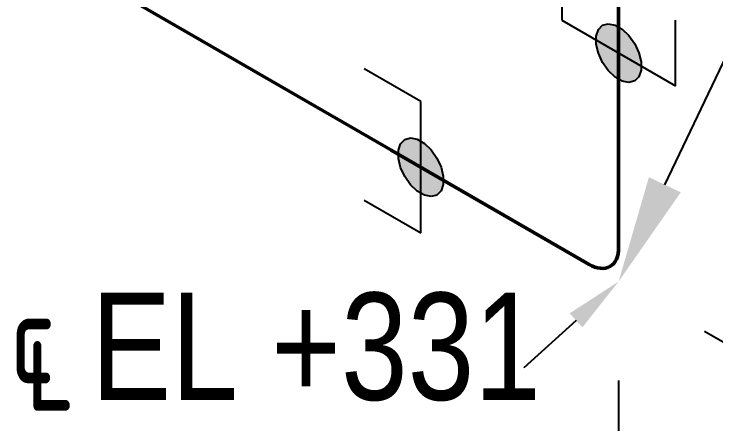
# Model space of a CAD drawing. Header units: millimetres. Extents: x 0 to 594, y 0 to 420.
# Drawn here: x 200.11 to 216.48, y 300.69 to 310.25 of the extents above; entities that cross this region are included whole.
import ezdxf
from ezdxf import colors
from ezdxf.entities.mleader import LeaderData, LeaderLine
from ezdxf.math import Vec2, Vec3

# ---------------------------------------------------------------- set-up
doc = ezdxf.new("R2010")
doc.units = ezdxf.units.MM
doc.header["$LTSCALE"] = 0.25
for name, color, linetype in [('용접', 1, 'Continuous'), ('주석', 7, 'Continuous'), ('치수', 1, 'Continuous')]:
    doc.layers.add(name, color=color, linetype=linetype)
doc.layers.add('파이프 작은 보어', color=30, linetype='Continuous', lineweight=50)
doc.styles.add('AdskIsoAnnotation', font='arial.ttf', dxfattribs={"width": 0.8, "height": 1})
doc.styles.add('AdskIsoMetric', font='arial.ttf', dxfattribs={"width": 0.8, "height": 2.5})
doc.styles.add('AdskIsoMetric-30', font='arial.ttf', dxfattribs={"width": 0.8, "height": 2.5})
doc.styles.add('AdskIsoMetric30', font='arial.ttf', dxfattribs={"width": 0.8, "oblique": 30, "height": 2.5})
doc.styles.get("Standard").update_dxf_attribs({"font": 'arial.ttf'})
doc.dimstyles.new('AdskIsoMetric', dxfattribs={"dimtxt": 2.5, "dimasz": 2.5, "dimexe": 1, "dimexo": 2, "dimgap": 0.8, "dimtad": 1, "dimdec": 0, "dimrnd": 1, "dimzin": 0, "dimdsep": 46, "dimtxsty": 'AdskIsoMetric', "dimcen": 0, "dimclrt": 7, "dimadec": 0, "dimazin": 0, "dimtfac": 1, "dimtdec": 0, "dimtmove": 1, "dimatfit": 3, "dimfxl": 0, "dimfrac": 2, "dimtolj": 1, "dimtzin": 0, "dimarcsym": 0})

# ---------------------------------------------------------------- blocks, each defined once
blk = doc.blocks.new('*D64')
at = {"layer": 'Defpoints', "color": 0}
for p in [(214.207, 352.324), (227.198, 344.824), (214.207, 304.013)]:
    blk.add_point(p, dxfattribs=at)
at = {"layer": '치수', "color": 0, "lineweight": -2}
for p, q in [((227.198, 299.013), (227.198, 342.324)), ((216.207, 302.858), (228.198, 295.936))]:
    blk.add_line(p, q, dxfattribs=at)
at = {"layer": '치수', "color": 0}
for points in [[(226.781, 342.324), (227.614, 342.324), (227.198, 344.824)], [(226.781, 299.013), (227.614, 299.013), (227.198, 296.513)]]:
    blk.add_solid(points, dxfattribs=at)
at = {"layer": '치수', "color": 7, "insert": (224.93, 321.977), "char_height": 2.5, "attachment_point": 5, "rotation": 90, "style": 'AdskIsoMetric30'}
blk.add_mtext('\\A1;1982', dxfattribs=at)
blk = doc.blocks.new('*D65')
at = {"layer": 'Defpoints', "color": 0}
for p in [(193.288, 316.091), (214.207, 304.013), (214.207, 289.013)]:
    blk.add_point(p, dxfattribs=at)
at = {"layer": '치수', "color": 0, "lineweight": -2}
for p, q in [((193.288, 313.781), (193.288, 299.936)), ((214.207, 301.704), (214.207, 287.858)), ((195.453, 299.841), (212.042, 290.263))]:
    blk.add_line(p, q, dxfattribs=at)
at = {"layer": '치수', "color": 0}
for points in [[(195.662, 300.202), (195.245, 299.48), (193.288, 301.091)], [(212.25, 290.624), (211.834, 289.902), (214.207, 289.013)]]:
    blk.add_solid(points, dxfattribs=at)
at = {"layer": '치수', "color": 7, "insert": (203.748, 297.644), "char_height": 2.5, "attachment_point": 5, "rotation": 330, "style": 'AdskIsoMetric-30'}
blk.add_mtext('\\A1;424', dxfattribs=at)
blk = doc.blocks.new('엘보우-19-Iso2DSkew90')
at = {"color": 0, "linetype": 'ByBlock', "lineweight": -2, "extrusion": (-0.707107, -0.408248, 0.57735)}
for p, q in [((0, 0.798), (0, 6.124)), ((-5.303, 3.062), (-0.691, 0.399))]:
    blk.add_line(p, q, dxfattribs=at)
at = {"linetype": 'ByBlock'}
blk.add_ellipse((-0.691, 1.197), major_axis=(-0.489, 0.846), ratio=0.57735, start_param=2.356194, end_param=3.926991, dxfattribs=at)
blk = doc.blocks.new('SocketWeld-2-IsoLeft')
blk.add_hatch(color=256).paths.add_polyline_path([(0.0405, 0.017), (0.0406, 0.0168), (0.0407, 0.0166), (0.0409, 0.0165), (0.041, 0.0163), (0.0412, 0.0161), (0.0413, 0.016), (0.0415, 0.0158), (0.0416, 0.0157), (0.0418, 0.0155), (0.0419, 0.0153), (0.042, 0.0152), (0.0422, 0.015), (0.0423, 0.0148), (0.0425, 0.0147), (0.0426, 0.0145), (0.0428, 0.0143), (0.0429, 0.0142), (0.0431, 0.014), (0.0432, 0.0138), (0.0433, 0.0137), (0.0435, 0.0135), (0.0436, 0.0134), (0.0438, 0.0132), (0.0439, 0.013), (0.0441, 0.0129), (0.0442, 0.0127), (0.0444, 0.0125), (0.0445, 0.0124), (0.0447, 0.0122), (0.0448, 0.012), (0.0449, 0.0119), (0.0451, 0.0117), (0.0452, 0.0115), (0.0454, 0.0114), (0.0455, 0.0112), (0.0457, 0.0111), (0.0458, 0.0109), (0.046, 0.0107), (0.0461, 0.0106), (0.0462, 0.0104), (0.0464, 0.0102), (0.0465, 0.0101), (0.0467, 0.0099), (0.0468, 0.0097), (0.047, 0.0096), (0.0471, 0.0094), (0.0473, 0.0092), (0.0474, 0.0091), (0.0476, 0.0089), (0.0476, 0.0089), (0.0476, 0.0087), (0.0477, 0.0086), (0.0477, 0.0084), (0.0478, 0.0082), (0.0478, 0.008), (0.0479, 0.0078), (0.0479, 0.0076), (0.048, 0.0075), (0.048, 0.0073), (0.0481, 0.0071), (0.0481, 0.0069), (0.0482, 0.0067), (0.0482, 0.0066), (0.0483, 0.0064), (0.0483, 0.0062), (0.0484, 0.006), (0.0484, 0.0058), (0.0485, 0.0056), (0.0485, 0.0055), (0.0486, 0.0053), (0.0486, 0.0051), (0.0487, 0.0049), (0.0487, 0.0047), (0.0488, 0.0046), (0.0488, 0.0044), (0.0489, 0.0042), (0.0489, 0.004), (0.049, 0.0038), (0.049, 0.0036), (0.0491, 0.0035), (0.0491, 0.0033), (0.0492, 0.0031), (0.0492, 0.0029), (0.0493, 0.0027), (0.0493, 0.0025), (0.0494, 0.0024), (0.0494, 0.0022), (0.0495, 0.002), (0.0495, 0.0018), (0.0496, 0.0016), (0.0496, 0.0015), (0.0497, 0.0013), (0.0497, 0.0011), (0.0498, 0.0009), (0.0498, 0.0007), (0.0499, 0.0005), (0.0499, 0.0004), (0.05, 0.0002), (0.05, 0), (0.05, 0), (0.05, -0.0002), (0.0499, -0.0004), (0.0499, -0.0005), (0.0498, -0.0007), (0.0498, -0.0009), (0.0497, -0.0011), (0.0497, -0.0013), (0.0496, -0.0015), (0.0496, -0.0016), (0.0495, -0.0018), (0.0495, -0.002), (0.0494, -0.0022), (0.0494, -0.0024), (0.0493, -0.0025), (0.0493, -0.0027), (0.0492, -0.0029), (0.0492, -0.0031), (0.0491, -0.0033), (0.0491, -0.0035), (0.049, -0.0036), (0.049, -0.0038), (0.0489, -0.004), (0.0489, -0.0042), (0.0488, -0.0044), (0.0488, -0.0046), (0.0487, -0.0047), (0.0487, -0.0049), (0.0486, -0.0051), (0.0486, -0.0053), (0.0485, -0.0055), (0.0485, -0.0056), (0.0484, -0.0058), (0.0484, -0.006), (0.0483, -0.0062), (0.0483, -0.0064), (0.0482, -0.0066), (0.0482, -0.0067), (0.0481, -0.0069), (0.0481, -0.0071), (0.048, -0.0073), (0.048, -0.0075), (0.0479, -0.0076), (0.0479, -0.0078), (0.0478, -0.008), (0.0478, -0.0082), (0.0477, -0.0084), (0.0477, -0.0086), (0.0476, -0.0087), (0.0476, -0.0089), (0.0476, -0.0089), (0.0474, -0.0091), (0.0473, -0.0092), (0.0471, -0.0094), (0.047, -0.0096), (0.0468, -0.0097), (0.0467, -0.0099), (0.0465, -0.0101), (0.0464, -0.0102), (0.0462, -0.0104), (0.0461, -0.0106), (0.046, -0.0107), (0.0458, -0.0109), (0.0457, -0.0111), (0.0455, -0.0112), (0.0454, -0.0114), (0.0452, -0.0115), (0.0451, -0.0117), (0.0449, -0.0119), (0.0448, -0.012), (0.0447, -0.0122), (0.0445, -0.0124), (0.0444, -0.0125), (0.0442, -0.0127), (0.0441, -0.0129), (0.0439, -0.013), (0.0438, -0.0132), (0.0436, -0.0134), (0.0435, -0.0135), (0.0433, -0.0137), (0.0432, -0.0138), (0.0431, -0.014), (0.0429, -0.0142), (0.0428, -0.0143), (0.0426, -0.0145), (0.0425, -0.0147), (0.0423, -0.0148), (0.0422, -0.015), (0.042, -0.0152), (0.0419, -0.0153), (0.0418, -0.0155), (0.0416, -0.0157), (0.0415, -0.0158), (0.0413, -0.016), (0.0412, -0.0161), (0.041, -0.0163), (0.0409, -0.0165), (0.0407, -0.0166), (0.0406, -0.0168), (0.0405, -0.017), (0.0405, -0.017), (0.0402, -0.0171), (0.04, -0.0172), (0.0398, -0.0174), (0.0395, -0.0175), (0.0393, -0.0176), (0.0391, -0.0177), (0.0389, -0.0179), (0.0386, -0.018), (0.0384, -0.0181), (0.0382, -0.0183), (0.038, -0.0184), (0.0377, -0.0185), (0.0375, -0.0187), (0.0373, -0.0188), (0.0371, -0.0189), (0.0368, -0.0191), (0.0366, -0.0192), (0.0364, -0.0193), (0.0362, -0.0194), (0.0359, -0.0196), (0.0357, -0.0197), (0.0355, -0.0198), (0.0353, -0.02), (0.035, -0.0201), (0.0348, -0.0202), (0.0346, -0.0204), (0.0344, -0.0205), (0.0341, -0.0206), (0.0339, -0.0207), (0.0337, -0.0209), (0.0335, -0.021), (0.0332, -0.0211), (0.033, -0.0213), (0.0328, -0.0214), (0.0325, -0.0215), (0.0323, -0.0217), (0.0321, -0.0218), (0.0319, -0.0219), (0.0316, -0.0221), (0.0314, -0.0222), (0.0312, -0.0223), (0.031, -0.0224), (0.0307, -0.0226), (0.0305, -0.0227), (0.0303, -0.0228), (0.0301, -0.023), (0.0298, -0.0231), (0.0296, -0.0232), (0.0294, -0.0234), (0.0294, -0.0234), (0.0291, -0.0234), (0.0288, -0.0235), (0.0285, -0.0236), (0.0283, -0.0237), (0.028, -0.0238), (0.0277, -0.0239), (0.0274, -0.0239), (0.0271, -0.024), (0.0268, -0.0241), (0.0265, -0.0242), (0.0263, -0.0243), (0.026, -0.0244), (0.0257, -0.0244), (0.0254, -0.0245), (0.0251, -0.0246), (0.0248, -0.0247), (0.0246, -0.0248), (0.0243, -0.0249), (0.024, -0.0249), (0.0237, -0.025), (0.0234, -0.0251), (0.0231, -0.0252), (0.0228, -0.0253), (0.0226, -0.0254), (0.0223, -0.0254), (0.022, -0.0255), (0.0217, -0.0256), (0.0214, -0.0257), (0.0211, -0.0258), (0.0209, -0.0259), (0.0206, -0.0259), (0.0203, -0.026), (0.02, -0.0261), (0.0197, -0.0262), (0.0194, -0.0263), (0.0191, -0.0264), (0.0189, -0.0265), (0.0186, -0.0265), (0.0183, -0.0266), (0.018, -0.0267), (0.0177, -0.0268), (0.0174, -0.0269), (0.0172, -0.027), (0.0169, -0.027), (0.0166, -0.0271), (0.0163, -0.0272), (0.016, -0.0273), (0.0157, -0.0274), (0.0155, -0.0275), (0.0155, -0.0275), (0.0151, -0.0275), (0.0148, -0.0275), (0.0145, -0.0275), (0.0142, -0.0276), (0.0139, -0.0276), (0.0136, -0.0276), (0.0132, -0.0277), (0.0129, -0.0277), (0.0126, -0.0277), (0.0123, -0.0277), (0.012, -0.0278), (0.0117, -0.0278), (0.0114, -0.0278), (0.011, -0.0279), (0.0107, -0.0279), (0.0104, -0.0279), (0.0101, -0.0279), (0.0098, -0.028), (0.0095, -0.028), (0.0091, -0.028), (0.0088, -0.0281), (0.0085, -0.0281), (0.0082, -0.0281), (0.0079, -0.0281), (0.0076, -0.0282), (0.0073, -0.0282), (0.0069, -0.0282), (0.0066, -0.0283), (0.0063, -0.0283), (0.006, -0.0283), (0.0057, -0.0283), (0.0054, -0.0284), (0.005, -0.0284), (0.0047, -0.0284), (0.0044, -0.0285), (0.0041, -0.0285), (0.0038, -0.0285), (0.0035, -0.0286), (0.0032, -0.0286), (0.0028, -0.0286), (0.0025, -0.0286), (0.0022, -0.0287), (0.0019, -0.0287), (0.0016, -0.0287), (0.0013, -0.0288), (0.0009, -0.0288), (0.0006, -0.0288), (0.0003, -0.0288), (0, -0.0289), (0, -0.0289), (-0.0003, -0.0288), (-0.0006, -0.0288), (-0.0009, -0.0288), (-0.0013, -0.0288), (-0.0016, -0.0287), (-0.0019, -0.0287), (-0.0022, -0.0287), (-0.0025, -0.0286), (-0.0028, -0.0286), (-0.0032, -0.0286), (-0.0035, -0.0286), (-0.0038, -0.0285), (-0.0041, -0.0285), (-0.0044, -0.0285), (-0.0047, -0.0284), (-0.005, -0.0284), (-0.0054, -0.0284), (-0.0057, -0.0283), (-0.006, -0.0283), (-0.0063, -0.0283), (-0.0066, -0.0283), (-0.0069, -0.0282), (-0.0073, -0.0282), (-0.0076, -0.0282), (-0.0079, -0.0281), (-0.0082, -0.0281), (-0.0085, -0.0281), (-0.0088, -0.0281), (-0.0091, -0.028), (-0.0095, -0.028), (-0.0098, -0.028), (-0.0101, -0.0279), (-0.0104, -0.0279), (-0.0107, -0.0279), (-0.011, -0.0279), (-0.0114, -0.0278), (-0.0117, -0.0278), (-0.012, -0.0278), (-0.0123, -0.0277), (-0.0126, -0.0277), (-0.0129, -0.0277), (-0.0132, -0.0277), (-0.0136, -0.0276), (-0.0139, -0.0276), (-0.0142, -0.0276), (-0.0145, -0.0275), (-0.0148, -0.0275), (-0.0151, -0.0275), (-0.0155, -0.0275), (-0.0155, -0.0275), (-0.0157, -0.0274), (-0.016, -0.0273), (-0.0163, -0.0272), (-0.0166, -0.0271), (-0.0169, -0.027), (-0.0172, -0.027), (-0.0174, -0.0269), (-0.0177, -0.0268), (-0.018, -0.0267), (-0.0183, -0.0266), (-0.0186, -0.0265), (-0.0189, -0.0265), (-0.0191, -0.0264), (-0.0194, -0.0263), (-0.0197, -0.0262), (-0.02, -0.0261), (-0.0203, -0.026), (-0.0206, -0.0259), (-0.0209, -0.0259), (-0.0211, -0.0258), (-0.0214, -0.0257), (-0.0217, -0.0256), (-0.022, -0.0255), (-0.0223, -0.0254), (-0.0226, -0.0254), (-0.0228, -0.0253), (-0.0231, -0.0252), (-0.0234, -0.0251), (-0.0237, -0.025), (-0.024, -0.0249), (-0.0243, -0.0249), (-0.0246, -0.0248), (-0.0248, -0.0247), (-0.0251, -0.0246), (-0.0254, -0.0245), (-0.0257, -0.0244), (-0.026, -0.0244), (-0.0263, -0.0243), (-0.0265, -0.0242), (-0.0268, -0.0241), (-0.0271, -0.024), (-0.0274, -0.0239), (-0.0277, -0.0239), (-0.028, -0.0238), (-0.0283, -0.0237), (-0.0285, -0.0236), (-0.0288, -0.0235), (-0.0291, -0.0234), (-0.0294, -0.0234), (-0.0294, -0.0234), (-0.0296, -0.0232), (-0.0298, -0.0231), (-0.0301, -0.023), (-0.0303, -0.0228), (-0.0305, -0.0227), (-0.0307, -0.0226), (-0.031, -0.0224), (-0.0312, -0.0223), (-0.0314, -0.0222), (-0.0316, -0.0221), (-0.0319, -0.0219), (-0.0321, -0.0218), (-0.0323, -0.0217), (-0.0325, -0.0215), (-0.0328, -0.0214), (-0.033, -0.0213), (-0.0332, -0.0211), (-0.0335, -0.021), (-0.0337, -0.0209), (-0.0339, -0.0207), (-0.0341, -0.0206), (-0.0344, -0.0205), (-0.0346, -0.0204), (-0.0348, -0.0202), (-0.035, -0.0201), (-0.0353, -0.02), (-0.0355, -0.0198), (-0.0357, -0.0197), (-0.0359, -0.0196), (-0.0362, -0.0194), (-0.0364, -0.0193), (-0.0366, -0.0192), (-0.0368, -0.0191), (-0.0371, -0.0189), (-0.0373, -0.0188), (-0.0375, -0.0187), (-0.0377, -0.0185), (-0.038, -0.0184), (-0.0382, -0.0183), (-0.0384, -0.0181), (-0.0386, -0.018), (-0.0389, -0.0179), (-0.0391, -0.0177), (-0.0393, -0.0176), (-0.0395, -0.0175), (-0.0398, -0.0174), (-0.04, -0.0172), (-0.0402, -0.0171), (-0.0405, -0.017), (-0.0405, -0.017), (-0.0406, -0.0168), (-0.0407, -0.0166), (-0.0409, -0.0165), (-0.041, -0.0163), (-0.0412, -0.0161), (-0.0413, -0.016), (-0.0415, -0.0158), (-0.0416, -0.0157), (-0.0418, -0.0155), (-0.0419, -0.0153), (-0.042, -0.0152), (-0.0422, -0.015), (-0.0423, -0.0148), (-0.0425, -0.0147), (-0.0426, -0.0145), (-0.0428, -0.0143), (-0.0429, -0.0142), (-0.0431, -0.014), (-0.0432, -0.0138), (-0.0433, -0.0137), (-0.0435, -0.0135), (-0.0436, -0.0134), (-0.0438, -0.0132), (-0.0439, -0.013), (-0.0441, -0.0129), (-0.0442, -0.0127), (-0.0444, -0.0125), (-0.0445, -0.0124), (-0.0447, -0.0122), (-0.0448, -0.012), (-0.0449, -0.0119), (-0.0451, -0.0117), (-0.0452, -0.0115), (-0.0454, -0.0114), (-0.0455, -0.0112), (-0.0457, -0.0111), (-0.0458, -0.0109), (-0.046, -0.0107), (-0.0461, -0.0106), (-0.0462, -0.0104), (-0.0464, -0.0102), (-0.0465, -0.0101), (-0.0467, -0.0099), (-0.0468, -0.0097), (-0.047, -0.0096), (-0.0471, -0.0094), (-0.0473, -0.0092), (-0.0474, -0.0091), (-0.0476, -0.0089), (-0.0476, -0.0089), (-0.0476, -0.0087), (-0.0477, -0.0086), (-0.0477, -0.0084), (-0.0478, -0.0082), (-0.0478, -0.008), (-0.0479, -0.0078), (-0.0479, -0.0076), (-0.048, -0.0075), (-0.048, -0.0073), (-0.0481, -0.0071), (-0.0481, -0.0069), (-0.0482, -0.0067), (-0.0482, -0.0066), (-0.0483, -0.0064), (-0.0483, -0.0062), (-0.0484, -0.006), (-0.0484, -0.0058), (-0.0485, -0.0056), (-0.0485, -0.0055), (-0.0486, -0.0053), (-0.0486, -0.0051), (-0.0487, -0.0049), (-0.0487, -0.0047), (-0.0488, -0.0046), (-0.0488, -0.0044), (-0.0489, -0.0042), (-0.0489, -0.004), (-0.049, -0.0038), (-0.049, -0.0036), (-0.0491, -0.0035), (-0.0491, -0.0033), (-0.0492, -0.0031), (-0.0492, -0.0029), (-0.0493, -0.0027), (-0.0493, -0.0025), (-0.0494, -0.0024), (-0.0494, -0.0022), (-0.0495, -0.002), (-0.0495, -0.0018), (-0.0496, -0.0016), (-0.0496, -0.0015), (-0.0497, -0.0013), (-0.0497, -0.0011), (-0.0498, -0.0009), (-0.0498, -0.0007), (-0.0499, -0.0005), (-0.0499, -0.0004), (-0.05, -0.0002), (-0.05, 0), (-0.05, 0), (-0.05, 0.0002), (-0.0499, 0.0004), (-0.0499, 0.0005), (-0.0498, 0.0007), (-0.0498, 0.0009), (-0.0497, 0.0011), (-0.0497, 0.0013), (-0.0496, 0.0015), (-0.0496, 0.0016), (-0.0495, 0.0018), (-0.0495, 0.002), (-0.0494, 0.0022), (-0.0494, 0.0024), (-0.0493, 0.0025), (-0.0493, 0.0027), (-0.0492, 0.0029), (-0.0492, 0.0031), (-0.0491, 0.0033), (-0.0491, 0.0035), (-0.049, 0.0036), (-0.049, 0.0038), (-0.0489, 0.004), (-0.0489, 0.0042), (-0.0488, 0.0044), (-0.0488, 0.0046), (-0.0487, 0.0047), (-0.0487, 0.0049), (-0.0486, 0.0051), (-0.0486, 0.0053), (-0.0485, 0.0055), (-0.0485, 0.0056), (-0.0484, 0.0058), (-0.0484, 0.006), (-0.0483, 0.0062), (-0.0483, 0.0064), (-0.0482, 0.0066), (-0.0482, 0.0067), (-0.0481, 0.0069), (-0.0481, 0.0071), (-0.048, 0.0073), (-0.048, 0.0075), (-0.0479, 0.0076), (-0.0479, 0.0078), (-0.0478, 0.008), (-0.0478, 0.0082), (-0.0477, 0.0084), (-0.0477, 0.0086), (-0.0476, 0.0087), (-0.0476, 0.0089), (-0.0476, 0.0089), (-0.0474, 0.0091), (-0.0473, 0.0092), (-0.0471, 0.0094), (-0.047, 0.0096), (-0.0468, 0.0097), (-0.0467, 0.0099), (-0.0465, 0.0101), (-0.0464, 0.0102), (-0.0462, 0.0104), (-0.0461, 0.0106), (-0.046, 0.0107), (-0.0458, 0.0109), (-0.0457, 0.0111), (-0.0455, 0.0112), (-0.0454, 0.0114), (-0.0452, 0.0115), (-0.0451, 0.0117), (-0.0449, 0.0119), (-0.0448, 0.012), (-0.0447, 0.0122), (-0.0445, 0.0124), (-0.0444, 0.0125), (-0.0442, 0.0127), (-0.0441, 0.0129), (-0.0439, 0.013), (-0.0438, 0.0132), (-0.0436, 0.0134), (-0.0435, 0.0135), (-0.0433, 0.0137), (-0.0432, 0.0138), (-0.0431, 0.014), (-0.0429, 0.0142), (-0.0428, 0.0143), (-0.0426, 0.0145), (-0.0425, 0.0147), (-0.0423, 0.0148), (-0.0422, 0.015), (-0.042, 0.0152), (-0.0419, 0.0153), (-0.0418, 0.0155), (-0.0416, 0.0157), (-0.0415, 0.0158), (-0.0413, 0.016), (-0.0412, 0.0161), (-0.041, 0.0163), (-0.0409, 0.0165), (-0.0407, 0.0166), (-0.0406, 0.0168), (-0.0405, 0.017), (-0.0405, 0.017), (-0.0402, 0.0171), (-0.04, 0.0172), (-0.0398, 0.0174), (-0.0395, 0.0175), (-0.0393, 0.0176), (-0.0391, 0.0177), (-0.0389, 0.0179), (-0.0386, 0.018), (-0.0384, 0.0181), (-0.0382, 0.0183), (-0.038, 0.0184), (-0.0377, 0.0185), (-0.0375, 0.0187), (-0.0373, 0.0188), (-0.0371, 0.0189), (-0.0368, 0.0191), (-0.0366, 0.0192), (-0.0364, 0.0193), (-0.0362, 0.0194), (-0.0359, 0.0196), (-0.0357, 0.0197), (-0.0355, 0.0198), (-0.0353, 0.02), (-0.035, 0.0201), (-0.0348, 0.0202), (-0.0346, 0.0204), (-0.0344, 0.0205), (-0.0341, 0.0206), (-0.0339, 0.0207), (-0.0337, 0.0209), (-0.0335, 0.021), (-0.0332, 0.0211), (-0.033, 0.0213), (-0.0328, 0.0214), (-0.0325, 0.0215), (-0.0323, 0.0217), (-0.0321, 0.0218), (-0.0319, 0.0219), (-0.0316, 0.0221), (-0.0314, 0.0222), (-0.0312, 0.0223), (-0.031, 0.0224), (-0.0307, 0.0226), (-0.0305, 0.0227), (-0.0303, 0.0228), (-0.0301, 0.023), (-0.0298, 0.0231), (-0.0296, 0.0232), (-0.0294, 0.0234), (-0.0294, 0.0234), (-0.0291, 0.0234), (-0.0288, 0.0235), (-0.0285, 0.0236), (-0.0283, 0.0237), (-0.028, 0.0238), (-0.0277, 0.0239), (-0.0274, 0.0239), (-0.0271, 0.024), (-0.0268, 0.0241), (-0.0265, 0.0242), (-0.0263, 0.0243), (-0.026, 0.0244), (-0.0257, 0.0244), (-0.0254, 0.0245), (-0.0251, 0.0246), (-0.0248, 0.0247), (-0.0246, 0.0248), (-0.0243, 0.0249), (-0.024, 0.0249), (-0.0237, 0.025), (-0.0234, 0.0251), (-0.0231, 0.0252), (-0.0228, 0.0253), (-0.0226, 0.0254), (-0.0223, 0.0254), (-0.022, 0.0255), (-0.0217, 0.0256), (-0.0214, 0.0257), (-0.0211, 0.0258), (-0.0209, 0.0259), (-0.0206, 0.0259), (-0.0203, 0.026), (-0.02, 0.0261), (-0.0197, 0.0262), (-0.0194, 0.0263), (-0.0191, 0.0264), (-0.0189, 0.0265), (-0.0186, 0.0265), (-0.0183, 0.0266), (-0.018, 0.0267), (-0.0177, 0.0268), (-0.0174, 0.0269), (-0.0172, 0.027), (-0.0169, 0.027), (-0.0166, 0.0271), (-0.0163, 0.0272), (-0.016, 0.0273), (-0.0157, 0.0274), (-0.0155, 0.0275), (-0.0155, 0.0275), (-0.0151, 0.0275), (-0.0148, 0.0275), (-0.0145, 0.0275), (-0.0142, 0.0276), (-0.0139, 0.0276), (-0.0136, 0.0276), (-0.0132, 0.0277), (-0.0129, 0.0277), (-0.0126, 0.0277), (-0.0123, 0.0277), (-0.012, 0.0278), (-0.0117, 0.0278), (-0.0114, 0.0278), (-0.011, 0.0279), (-0.0107, 0.0279), (-0.0104, 0.0279), (-0.0101, 0.0279), (-0.0098, 0.028), (-0.0095, 0.028), (-0.0091, 0.028), (-0.0088, 0.0281), (-0.0085, 0.0281), (-0.0082, 0.0281), (-0.0079, 0.0281), (-0.0076, 0.0282), (-0.0073, 0.0282), (-0.0069, 0.0282), (-0.0066, 0.0283), (-0.0063, 0.0283), (-0.006, 0.0283), (-0.0057, 0.0283), (-0.0054, 0.0284), (-0.005, 0.0284), (-0.0047, 0.0284), (-0.0044, 0.0285), (-0.0041, 0.0285), (-0.0038, 0.0285), (-0.0035, 0.0286), (-0.0032, 0.0286), (-0.0028, 0.0286), (-0.0025, 0.0286), (-0.0022, 0.0287), (-0.0019, 0.0287), (-0.0016, 0.0287), (-0.0013, 0.0288), (-0.0009, 0.0288), (-0.0006, 0.0288), (-0.0003, 0.0288), (0, 0.0289), (0, 0.0289), (0.0003, 0.0288), (0.0006, 0.0288), (0.0009, 0.0288), (0.0013, 0.0288), (0.0016, 0.0287), (0.0019, 0.0287), (0.0022, 0.0287), (0.0025, 0.0286), (0.0028, 0.0286), (0.0032, 0.0286), (0.0035, 0.0286), (0.0038, 0.0285), (0.0041, 0.0285), (0.0044, 0.0285), (0.0047, 0.0284), (0.005, 0.0284), (0.0054, 0.0284), (0.0057, 0.0283), (0.006, 0.0283), (0.0063, 0.0283), (0.0066, 0.0283), (0.0069, 0.0282), (0.0073, 0.0282), (0.0076, 0.0282), (0.0079, 0.0281), (0.0082, 0.0281), (0.0085, 0.0281), (0.0088, 0.0281), (0.0091, 0.028), (0.0095, 0.028), (0.0098, 0.028), (0.0101, 0.0279), (0.0104, 0.0279), (0.0107, 0.0279), (0.011, 0.0279), (0.0114, 0.0278), (0.0117, 0.0278), (0.012, 0.0278), (0.0123, 0.0277), (0.0126, 0.0277), (0.0129, 0.0277), (0.0132, 0.0277), (0.0136, 0.0276), (0.0139, 0.0276), (0.0142, 0.0276), (0.0145, 0.0275), (0.0148, 0.0275), (0.0151, 0.0275), (0.0155, 0.0275), (0.0155, 0.0275), (0.0157, 0.0274), (0.016, 0.0273), (0.0163, 0.0272), (0.0166, 0.0271), (0.0169, 0.027), (0.0172, 0.027), (0.0174, 0.0269), (0.0177, 0.0268), (0.018, 0.0267), (0.0183, 0.0266), (0.0186, 0.0265), (0.0189, 0.0265), (0.0191, 0.0264), (0.0194, 0.0263), (0.0197, 0.0262), (0.02, 0.0261), (0.0203, 0.026), (0.0206, 0.0259), (0.0209, 0.0259), (0.0211, 0.0258), (0.0214, 0.0257), (0.0217, 0.0256), (0.022, 0.0255), (0.0223, 0.0254), (0.0226, 0.0254), (0.0228, 0.0253), (0.0231, 0.0252), (0.0234, 0.0251), (0.0237, 0.025), (0.024, 0.0249), (0.0243, 0.0249), (0.0246, 0.0248), (0.0248, 0.0247), (0.0251, 0.0246), (0.0254, 0.0245), (0.0257, 0.0244), (0.026, 0.0244), (0.0263, 0.0243), (0.0265, 0.0242), (0.0268, 0.0241), (0.0271, 0.024), (0.0274, 0.0239), (0.0277, 0.0239), (0.028, 0.0238), (0.0283, 0.0237), (0.0285, 0.0236), (0.0288, 0.0235), (0.0291, 0.0234), (0.0294, 0.0234), (0.0294, 0.0234), (0.0296, 0.0232), (0.0298, 0.0231), (0.0301, 0.023), (0.0303, 0.0228), (0.0305, 0.0227), (0.0307, 0.0226), (0.031, 0.0224), (0.0312, 0.0223), (0.0314, 0.0222), (0.0316, 0.0221), (0.0319, 0.0219), (0.0321, 0.0218), (0.0323, 0.0217), (0.0325, 0.0215), (0.0328, 0.0214), (0.033, 0.0213), (0.0332, 0.0211), (0.0335, 0.021), (0.0337, 0.0209), (0.0339, 0.0207), (0.0341, 0.0206), (0.0344, 0.0205), (0.0346, 0.0204), (0.0348, 0.0202), (0.035, 0.0201), (0.0353, 0.02), (0.0355, 0.0198), (0.0357, 0.0197), (0.0359, 0.0196), (0.0362, 0.0194), (0.0364, 0.0193), (0.0366, 0.0192), (0.0368, 0.0191), (0.0371, 0.0189), (0.0373, 0.0188), (0.0375, 0.0187), (0.0377, 0.0185), (0.038, 0.0184), (0.0382, 0.0183), (0.0384, 0.0181), (0.0386, 0.018), (0.0389, 0.0179), (0.0391, 0.0177), (0.0393, 0.0176), (0.0395, 0.0175), (0.0398, 0.0174), (0.04, 0.0172), (0.0402, 0.0171)], flags=0)
at = {"color": 0, "linetype": 'ByBlock', "lineweight": -2, "extrusion": (0, -0.816497, -0.57735)}
for p, q in [((0.0884, 0.051), (0, 0.1021)), ((-0.0884, -0.051), (0.0884, 0.051)), ((-0.0405, 0.017), (-0.0294, 0.0234)), ((-0.0294, 0.0234), (-0.0155, 0.0275)), ((-0.0155, 0.0275), (0, 0.0289)), ((0, 0.0289), (0.0155, 0.0275)), ((0.0155, 0.0275), (0.0294, 0.0234)), ((0.0294, 0.0234), (0.0405, 0.017)), ((-0.0476, 0.0089), (-0.0405, 0.017)), ((0.0405, 0.017), (0.0476, 0.0089)), ((-0.1768, 0), (-0.0884, -0.051)), ((-0.05, 0), (-0.0476, 0.0089)), ((-0.0476, -0.0089), (-0.05, 0)), ((0.0476, 0.0089), (0.05, 0)), ((-0.0405, -0.017), (-0.0476, -0.0089)), ((0.0476, -0.0089), (0.0405, -0.017)), ((0.05, 0), (0.0476, -0.0089)), ((-0.0294, -0.0234), (-0.0405, -0.017)), ((0.0405, -0.017), (0.0294, -0.0234)), ((-0.0155, -0.0275), (-0.0294, -0.0234)), ((0, -0.0289), (-0.0155, -0.0275)), ((0.0155, -0.0275), (0, -0.0289)), ((0.0294, -0.0234), (0.0155, -0.0275))]:
    blk.add_line(p, q, dxfattribs=at)
blk = doc.blocks.new('SocketWeld-1-IsoRight')
blk.add_hatch(color=256).paths.add_polyline_path([(0.0055, 0.0371), (0.0057, 0.0369), (0.006, 0.0367), (0.0062, 0.0365), (0.0064, 0.0363), (0.0066, 0.0361), (0.0068, 0.0359), (0.007, 0.0357), (0.0072, 0.0355), (0.0075, 0.0353), (0.0077, 0.0351), (0.0079, 0.0349), (0.0081, 0.0347), (0.0083, 0.0345), (0.0085, 0.0343), (0.0088, 0.0341), (0.009, 0.0339), (0.0092, 0.0337), (0.0094, 0.0334), (0.0096, 0.0332), (0.0098, 0.033), (0.01, 0.0328), (0.0103, 0.0326), (0.0105, 0.0324), (0.0107, 0.0322), (0.0109, 0.032), (0.0111, 0.0318), (0.0113, 0.0316), (0.0115, 0.0314), (0.0118, 0.0312), (0.012, 0.031), (0.0122, 0.0308), (0.0124, 0.0306), (0.0126, 0.0304), (0.0128, 0.0302), (0.013, 0.03), (0.0133, 0.0298), (0.0135, 0.0296), (0.0137, 0.0294), (0.0139, 0.0292), (0.0141, 0.0289), (0.0143, 0.0287), (0.0145, 0.0285), (0.0148, 0.0283), (0.015, 0.0281), (0.0152, 0.0279), (0.0154, 0.0277), (0.0156, 0.0275), (0.0158, 0.0273), (0.0161, 0.0271), (0.0161, 0.0271), (0.0162, 0.0268), (0.0164, 0.0266), (0.0166, 0.0263), (0.0168, 0.0261), (0.017, 0.0258), (0.0171, 0.0256), (0.0173, 0.0253), (0.0175, 0.025), (0.0177, 0.0248), (0.0179, 0.0245), (0.0181, 0.0243), (0.0182, 0.024), (0.0184, 0.0237), (0.0186, 0.0235), (0.0188, 0.0232), (0.019, 0.023), (0.0192, 0.0227), (0.0193, 0.0225), (0.0195, 0.0222), (0.0197, 0.0219), (0.0199, 0.0217), (0.0201, 0.0214), (0.0203, 0.0212), (0.0204, 0.0209), (0.0206, 0.0206), (0.0208, 0.0204), (0.021, 0.0201), (0.0212, 0.0199), (0.0213, 0.0196), (0.0215, 0.0193), (0.0217, 0.0191), (0.0219, 0.0188), (0.0221, 0.0186), (0.0223, 0.0183), (0.0224, 0.0181), (0.0226, 0.0178), (0.0228, 0.0175), (0.023, 0.0173), (0.0232, 0.017), (0.0234, 0.0168), (0.0235, 0.0165), (0.0237, 0.0162), (0.0239, 0.016), (0.0241, 0.0157), (0.0243, 0.0155), (0.0245, 0.0152), (0.0246, 0.015), (0.0248, 0.0147), (0.025, 0.0144), (0.025, 0.0144), (0.0251, 0.0141), (0.0253, 0.0139), (0.0254, 0.0136), (0.0255, 0.0133), (0.0257, 0.013), (0.0258, 0.0127), (0.0259, 0.0124), (0.0261, 0.0121), (0.0262, 0.0118), (0.0263, 0.0116), (0.0265, 0.0113), (0.0266, 0.011), (0.0267, 0.0107), (0.0269, 0.0104), (0.027, 0.0101), (0.0271, 0.0098), (0.0273, 0.0095), (0.0274, 0.0093), (0.0275, 0.009), (0.0277, 0.0087), (0.0278, 0.0084), (0.0279, 0.0081), (0.0281, 0.0078), (0.0282, 0.0075), (0.0283, 0.0072), (0.0284, 0.007), (0.0286, 0.0067), (0.0287, 0.0064), (0.0288, 0.0061), (0.029, 0.0058), (0.0291, 0.0055), (0.0292, 0.0052), (0.0294, 0.0049), (0.0295, 0.0047), (0.0296, 0.0044), (0.0298, 0.0041), (0.0299, 0.0038), (0.03, 0.0035), (0.0302, 0.0032), (0.0303, 0.0029), (0.0304, 0.0026), (0.0306, 0.0024), (0.0307, 0.0021), (0.0308, 0.0018), (0.031, 0.0015), (0.0311, 0.0012), (0.0312, 0.0009), (0.0314, 0.0006), (0.0315, 0.0003), (0.0315, 0.0003), (0.0316, 0.0001), (0.0316, -0.0002), (0.0317, -0.0005), (0.0318, -0.0008), (0.0319, -0.0011), (0.0319, -0.0014), (0.032, -0.0017), (0.0321, -0.002), (0.0321, -0.0022), (0.0322, -0.0025), (0.0323, -0.0028), (0.0323, -0.0031), (0.0324, -0.0034), (0.0325, -0.0037), (0.0325, -0.004), (0.0326, -0.0043), (0.0327, -0.0046), (0.0328, -0.0048), (0.0328, -0.0051), (0.0329, -0.0054), (0.033, -0.0057), (0.033, -0.006), (0.0331, -0.0063), (0.0332, -0.0066), (0.0332, -0.0069), (0.0333, -0.0071), (0.0334, -0.0074), (0.0335, -0.0077), (0.0335, -0.008), (0.0336, -0.0083), (0.0337, -0.0086), (0.0337, -0.0089), (0.0338, -0.0092), (0.0339, -0.0095), (0.0339, -0.0097), (0.034, -0.01), (0.0341, -0.0103), (0.0342, -0.0106), (0.0342, -0.0109), (0.0343, -0.0112), (0.0344, -0.0115), (0.0344, -0.0118), (0.0345, -0.012), (0.0346, -0.0123), (0.0346, -0.0126), (0.0347, -0.0129), (0.0348, -0.0132), (0.0349, -0.0135), (0.0349, -0.0138), (0.0349, -0.0138), (0.0349, -0.014), (0.0349, -0.0143), (0.0349, -0.0146), (0.0349, -0.0148), (0.0349, -0.0151), (0.0349, -0.0153), (0.0349, -0.0156), (0.0349, -0.0159), (0.0349, -0.0161), (0.0349, -0.0164), (0.0349, -0.0166), (0.0349, -0.0169), (0.0349, -0.0172), (0.0349, -0.0174), (0.0349, -0.0177), (0.0349, -0.0179), (0.0349, -0.0182), (0.0349, -0.0185), (0.0349, -0.0187), (0.0349, -0.019), (0.0349, -0.0192), (0.0349, -0.0195), (0.0349, -0.0198), (0.0349, -0.02), (0.0349, -0.0203), (0.0349, -0.0206), (0.0349, -0.0208), (0.0349, -0.0211), (0.0349, -0.0213), (0.0349, -0.0216), (0.0349, -0.0219), (0.0349, -0.0221), (0.0349, -0.0224), (0.0349, -0.0226), (0.0349, -0.0229), (0.0349, -0.0232), (0.0349, -0.0234), (0.0349, -0.0237), (0.0349, -0.0239), (0.0349, -0.0242), (0.0349, -0.0245), (0.0349, -0.0247), (0.0349, -0.025), (0.0349, -0.0252), (0.0349, -0.0255), (0.0349, -0.0258), (0.0349, -0.026), (0.0349, -0.0263), (0.0349, -0.0265), (0.0349, -0.0265), (0.0349, -0.0268), (0.0348, -0.027), (0.0347, -0.0272), (0.0346, -0.0274), (0.0346, -0.0276), (0.0345, -0.0278), (0.0344, -0.028), (0.0344, -0.0282), (0.0343, -0.0284), (0.0342, -0.0286), (0.0342, -0.0288), (0.0341, -0.029), (0.034, -0.0292), (0.0339, -0.0295), (0.0339, -0.0297), (0.0338, -0.0299), (0.0337, -0.0301), (0.0337, -0.0303), (0.0336, -0.0305), (0.0335, -0.0307), (0.0335, -0.0309), (0.0334, -0.0311), (0.0333, -0.0313), (0.0332, -0.0315), (0.0332, -0.0317), (0.0331, -0.0319), (0.033, -0.0322), (0.033, -0.0324), (0.0329, -0.0326), (0.0328, -0.0328), (0.0328, -0.033), (0.0327, -0.0332), (0.0326, -0.0334), (0.0325, -0.0336), (0.0325, -0.0338), (0.0324, -0.034), (0.0323, -0.0342), (0.0323, -0.0344), (0.0322, -0.0346), (0.0321, -0.0349), (0.0321, -0.0351), (0.032, -0.0353), (0.0319, -0.0355), (0.0319, -0.0357), (0.0318, -0.0359), (0.0317, -0.0361), (0.0316, -0.0363), (0.0316, -0.0365), (0.0315, -0.0367), (0.0315, -0.0367), (0.0314, -0.0369), (0.0312, -0.037), (0.0311, -0.0371), (0.031, -0.0373), (0.0308, -0.0374), (0.0307, -0.0375), (0.0306, -0.0377), (0.0304, -0.0378), (0.0303, -0.0379), (0.0302, -0.0381), (0.03, -0.0382), (0.0299, -0.0383), (0.0298, -0.0385), (0.0296, -0.0386), (0.0295, -0.0387), (0.0294, -0.0389), (0.0292, -0.039), (0.0291, -0.0391), (0.029, -0.0393), (0.0288, -0.0394), (0.0287, -0.0395), (0.0286, -0.0397), (0.0284, -0.0398), (0.0283, -0.0399), (0.0282, -0.0401), (0.0281, -0.0402), (0.0279, -0.0403), (0.0278, -0.0405), (0.0277, -0.0406), (0.0275, -0.0408), (0.0274, -0.0409), (0.0273, -0.041), (0.0271, -0.0412), (0.027, -0.0413), (0.0269, -0.0414), (0.0267, -0.0416), (0.0266, -0.0417), (0.0265, -0.0418), (0.0263, -0.042), (0.0262, -0.0421), (0.0261, -0.0422), (0.0259, -0.0424), (0.0258, -0.0425), (0.0257, -0.0426), (0.0255, -0.0428), (0.0254, -0.0429), (0.0253, -0.043), (0.0251, -0.0432), (0.025, -0.0433), (0.025, -0.0433), (0.0248, -0.0433), (0.0246, -0.0434), (0.0245, -0.0434), (0.0243, -0.0435), (0.0241, -0.0435), (0.0239, -0.0436), (0.0237, -0.0436), (0.0235, -0.0437), (0.0234, -0.0437), (0.0232, -0.0438), (0.023, -0.0438), (0.0228, -0.0439), (0.0226, -0.0439), (0.0224, -0.044), (0.0223, -0.044), (0.0221, -0.0441), (0.0219, -0.0441), (0.0217, -0.0442), (0.0215, -0.0442), (0.0213, -0.0443), (0.0212, -0.0443), (0.021, -0.0444), (0.0208, -0.0444), (0.0206, -0.0444), (0.0204, -0.0445), (0.0203, -0.0445), (0.0201, -0.0446), (0.0199, -0.0446), (0.0197, -0.0447), (0.0195, -0.0447), (0.0193, -0.0448), (0.0192, -0.0448), (0.019, -0.0449), (0.0188, -0.0449), (0.0186, -0.045), (0.0184, -0.045), (0.0182, -0.0451), (0.0181, -0.0451), (0.0179, -0.0452), (0.0177, -0.0452), (0.0175, -0.0453), (0.0173, -0.0453), (0.0171, -0.0454), (0.017, -0.0454), (0.0168, -0.0455), (0.0166, -0.0455), (0.0164, -0.0455), (0.0162, -0.0456), (0.0161, -0.0456), (0.0161, -0.0456), (0.0158, -0.0456), (0.0156, -0.0456), (0.0154, -0.0455), (0.0152, -0.0455), (0.015, -0.0454), (0.0148, -0.0454), (0.0145, -0.0453), (0.0143, -0.0453), (0.0141, -0.0453), (0.0139, -0.0452), (0.0137, -0.0452), (0.0135, -0.0451), (0.0133, -0.0451), (0.013, -0.045), (0.0128, -0.045), (0.0126, -0.0449), (0.0124, -0.0449), (0.0122, -0.0449), (0.012, -0.0448), (0.0118, -0.0448), (0.0115, -0.0447), (0.0113, -0.0447), (0.0111, -0.0446), (0.0109, -0.0446), (0.0107, -0.0446), (0.0105, -0.0445), (0.0103, -0.0445), (0.01, -0.0444), (0.0098, -0.0444), (0.0096, -0.0443), (0.0094, -0.0443), (0.0092, -0.0443), (0.009, -0.0442), (0.0088, -0.0442), (0.0085, -0.0441), (0.0083, -0.0441), (0.0081, -0.044), (0.0079, -0.044), (0.0077, -0.0439), (0.0075, -0.0439), (0.0072, -0.0439), (0.007, -0.0438), (0.0068, -0.0438), (0.0066, -0.0437), (0.0064, -0.0437), (0.0062, -0.0436), (0.006, -0.0436), (0.0057, -0.0436), (0.0055, -0.0435), (0.0055, -0.0435), (0.0053, -0.0434), (0.0051, -0.0433), (0.0049, -0.0431), (0.0046, -0.043), (0.0044, -0.0429), (0.0042, -0.0427), (0.004, -0.0426), (0.0037, -0.0425), (0.0035, -0.0423), (0.0033, -0.0422), (0.003, -0.0421), (0.0028, -0.042), (0.0026, -0.0418), (0.0024, -0.0417), (0.0021, -0.0416), (0.0019, -0.0414), (0.0017, -0.0413), (0.0015, -0.0412), (0.0012, -0.041), (0.001, -0.0409), (0.0008, -0.0408), (0.0006, -0.0406), (0.0003, -0.0405), (0.0001, -0.0404), (-0.0001, -0.0403), (-0.0003, -0.0401), (-0.0006, -0.04), (-0.0008, -0.0399), (-0.001, -0.0397), (-0.0012, -0.0396), (-0.0015, -0.0395), (-0.0017, -0.0393), (-0.0019, -0.0392), (-0.0021, -0.0391), (-0.0024, -0.039), (-0.0026, -0.0388), (-0.0028, -0.0387), (-0.003, -0.0386), (-0.0033, -0.0384), (-0.0035, -0.0383), (-0.0037, -0.0382), (-0.004, -0.038), (-0.0042, -0.0379), (-0.0044, -0.0378), (-0.0046, -0.0377), (-0.0049, -0.0375), (-0.0051, -0.0374), (-0.0053, -0.0373), (-0.0055, -0.0371), (-0.0055, -0.0371), (-0.0057, -0.0369), (-0.006, -0.0367), (-0.0062, -0.0365), (-0.0064, -0.0363), (-0.0066, -0.0361), (-0.0068, -0.0359), (-0.007, -0.0357), (-0.0072, -0.0355), (-0.0075, -0.0353), (-0.0077, -0.0351), (-0.0079, -0.0349), (-0.0081, -0.0347), (-0.0083, -0.0345), (-0.0085, -0.0343), (-0.0088, -0.0341), (-0.009, -0.0339), (-0.0092, -0.0337), (-0.0094, -0.0334), (-0.0096, -0.0332), (-0.0098, -0.033), (-0.01, -0.0328), (-0.0103, -0.0326), (-0.0105, -0.0324), (-0.0107, -0.0322), (-0.0109, -0.032), (-0.0111, -0.0318), (-0.0113, -0.0316), (-0.0115, -0.0314), (-0.0118, -0.0312), (-0.012, -0.031), (-0.0122, -0.0308), (-0.0124, -0.0306), (-0.0126, -0.0304), (-0.0128, -0.0302), (-0.013, -0.03), (-0.0133, -0.0298), (-0.0135, -0.0296), (-0.0137, -0.0294), (-0.0139, -0.0292), (-0.0141, -0.0289), (-0.0143, -0.0287), (-0.0145, -0.0285), (-0.0148, -0.0283), (-0.015, -0.0281), (-0.0152, -0.0279), (-0.0154, -0.0277), (-0.0156, -0.0275), (-0.0158, -0.0273), (-0.0161, -0.0271), (-0.0161, -0.0271), (-0.0162, -0.0268), (-0.0164, -0.0266), (-0.0166, -0.0263), (-0.0168, -0.0261), (-0.017, -0.0258), (-0.0171, -0.0256), (-0.0173, -0.0253), (-0.0175, -0.025), (-0.0177, -0.0248), (-0.0179, -0.0245), (-0.0181, -0.0243), (-0.0182, -0.024), (-0.0184, -0.0237), (-0.0186, -0.0235), (-0.0188, -0.0232), (-0.019, -0.023), (-0.0192, -0.0227), (-0.0193, -0.0225), (-0.0195, -0.0222), (-0.0197, -0.0219), (-0.0199, -0.0217), (-0.0201, -0.0214), (-0.0203, -0.0212), (-0.0204, -0.0209), (-0.0206, -0.0206), (-0.0208, -0.0204), (-0.021, -0.0201), (-0.0212, -0.0199), (-0.0213, -0.0196), (-0.0215, -0.0193), (-0.0217, -0.0191), (-0.0219, -0.0188), (-0.0221, -0.0186), (-0.0223, -0.0183), (-0.0224, -0.0181), (-0.0226, -0.0178), (-0.0228, -0.0175), (-0.023, -0.0173), (-0.0232, -0.017), (-0.0234, -0.0168), (-0.0235, -0.0165), (-0.0237, -0.0162), (-0.0239, -0.016), (-0.0241, -0.0157), (-0.0243, -0.0155), (-0.0245, -0.0152), (-0.0246, -0.015), (-0.0248, -0.0147), (-0.025, -0.0144), (-0.025, -0.0144), (-0.0251, -0.0141), (-0.0253, -0.0139), (-0.0254, -0.0136), (-0.0255, -0.0133), (-0.0257, -0.013), (-0.0258, -0.0127), (-0.0259, -0.0124), (-0.0261, -0.0121), (-0.0262, -0.0118), (-0.0263, -0.0116), (-0.0265, -0.0113), (-0.0266, -0.011), (-0.0267, -0.0107), (-0.0269, -0.0104), (-0.027, -0.0101), (-0.0271, -0.0098), (-0.0273, -0.0095), (-0.0274, -0.0093), (-0.0275, -0.009), (-0.0277, -0.0087), (-0.0278, -0.0084), (-0.0279, -0.0081), (-0.0281, -0.0078), (-0.0282, -0.0075), (-0.0283, -0.0072), (-0.0284, -0.007), (-0.0286, -0.0067), (-0.0287, -0.0064), (-0.0288, -0.0061), (-0.029, -0.0058), (-0.0291, -0.0055), (-0.0292, -0.0052), (-0.0294, -0.0049), (-0.0295, -0.0047), (-0.0296, -0.0044), (-0.0298, -0.0041), (-0.0299, -0.0038), (-0.03, -0.0035), (-0.0302, -0.0032), (-0.0303, -0.0029), (-0.0304, -0.0026), (-0.0306, -0.0024), (-0.0307, -0.0021), (-0.0308, -0.0018), (-0.031, -0.0015), (-0.0311, -0.0012), (-0.0312, -0.0009), (-0.0314, -0.0006), (-0.0315, -0.0003), (-0.0315, -0.0003), (-0.0316, -0.0001), (-0.0316, 0.0002), (-0.0317, 0.0005), (-0.0318, 0.0008), (-0.0319, 0.0011), (-0.0319, 0.0014), (-0.032, 0.0017), (-0.0321, 0.002), (-0.0321, 0.0022), (-0.0322, 0.0025), (-0.0323, 0.0028), (-0.0323, 0.0031), (-0.0324, 0.0034), (-0.0325, 0.0037), (-0.0325, 0.004), (-0.0326, 0.0043), (-0.0327, 0.0046), (-0.0328, 0.0048), (-0.0328, 0.0051), (-0.0329, 0.0054), (-0.033, 0.0057), (-0.033, 0.006), (-0.0331, 0.0063), (-0.0332, 0.0066), (-0.0332, 0.0069), (-0.0333, 0.0071), (-0.0334, 0.0074), (-0.0335, 0.0077), (-0.0335, 0.008), (-0.0336, 0.0083), (-0.0337, 0.0086), (-0.0337, 0.0089), (-0.0338, 0.0092), (-0.0339, 0.0095), (-0.0339, 0.0097), (-0.034, 0.01), (-0.0341, 0.0103), (-0.0342, 0.0106), (-0.0342, 0.0109), (-0.0343, 0.0112), (-0.0344, 0.0115), (-0.0344, 0.0118), (-0.0345, 0.012), (-0.0346, 0.0123), (-0.0346, 0.0126), (-0.0347, 0.0129), (-0.0348, 0.0132), (-0.0349, 0.0135), (-0.0349, 0.0138), (-0.0349, 0.0138), (-0.0349, 0.014), (-0.0349, 0.0143), (-0.0349, 0.0146), (-0.0349, 0.0148), (-0.0349, 0.0151), (-0.0349, 0.0153), (-0.0349, 0.0156), (-0.0349, 0.0159), (-0.0349, 0.0161), (-0.0349, 0.0164), (-0.0349, 0.0166), (-0.0349, 0.0169), (-0.0349, 0.0172), (-0.0349, 0.0174), (-0.0349, 0.0177), (-0.0349, 0.0179), (-0.0349, 0.0182), (-0.0349, 0.0185), (-0.0349, 0.0187), (-0.0349, 0.019), (-0.0349, 0.0192), (-0.0349, 0.0195), (-0.0349, 0.0198), (-0.0349, 0.02), (-0.0349, 0.0203), (-0.0349, 0.0206), (-0.0349, 0.0208), (-0.0349, 0.0211), (-0.0349, 0.0213), (-0.0349, 0.0216), (-0.0349, 0.0219), (-0.0349, 0.0221), (-0.0349, 0.0224), (-0.0349, 0.0226), (-0.0349, 0.0229), (-0.0349, 0.0232), (-0.0349, 0.0234), (-0.0349, 0.0237), (-0.0349, 0.0239), (-0.0349, 0.0242), (-0.0349, 0.0245), (-0.0349, 0.0247), (-0.0349, 0.025), (-0.0349, 0.0252), (-0.0349, 0.0255), (-0.0349, 0.0258), (-0.0349, 0.026), (-0.0349, 0.0263), (-0.0349, 0.0265), (-0.0349, 0.0265), (-0.0349, 0.0268), (-0.0348, 0.027), (-0.0347, 0.0272), (-0.0346, 0.0274), (-0.0346, 0.0276), (-0.0345, 0.0278), (-0.0344, 0.028), (-0.0344, 0.0282), (-0.0343, 0.0284), (-0.0342, 0.0286), (-0.0342, 0.0288), (-0.0341, 0.029), (-0.034, 0.0292), (-0.0339, 0.0295), (-0.0339, 0.0297), (-0.0338, 0.0299), (-0.0337, 0.0301), (-0.0337, 0.0303), (-0.0336, 0.0305), (-0.0335, 0.0307), (-0.0335, 0.0309), (-0.0334, 0.0311), (-0.0333, 0.0313), (-0.0332, 0.0315), (-0.0332, 0.0317), (-0.0331, 0.0319), (-0.033, 0.0322), (-0.033, 0.0324), (-0.0329, 0.0326), (-0.0328, 0.0328), (-0.0328, 0.033), (-0.0327, 0.0332), (-0.0326, 0.0334), (-0.0325, 0.0336), (-0.0325, 0.0338), (-0.0324, 0.034), (-0.0323, 0.0342), (-0.0323, 0.0344), (-0.0322, 0.0346), (-0.0321, 0.0349), (-0.0321, 0.0351), (-0.032, 0.0353), (-0.0319, 0.0355), (-0.0319, 0.0357), (-0.0318, 0.0359), (-0.0317, 0.0361), (-0.0316, 0.0363), (-0.0316, 0.0365), (-0.0315, 0.0367), (-0.0315, 0.0367), (-0.0314, 0.0369), (-0.0312, 0.037), (-0.0311, 0.0371), (-0.031, 0.0373), (-0.0308, 0.0374), (-0.0307, 0.0375), (-0.0306, 0.0377), (-0.0304, 0.0378), (-0.0303, 0.0379), (-0.0302, 0.0381), (-0.03, 0.0382), (-0.0299, 0.0383), (-0.0298, 0.0385), (-0.0296, 0.0386), (-0.0295, 0.0387), (-0.0294, 0.0389), (-0.0292, 0.039), (-0.0291, 0.0391), (-0.029, 0.0393), (-0.0288, 0.0394), (-0.0287, 0.0395), (-0.0286, 0.0397), (-0.0284, 0.0398), (-0.0283, 0.0399), (-0.0282, 0.0401), (-0.0281, 0.0402), (-0.0279, 0.0403), (-0.0278, 0.0405), (-0.0277, 0.0406), (-0.0275, 0.0408), (-0.0274, 0.0409), (-0.0273, 0.041), (-0.0271, 0.0412), (-0.027, 0.0413), (-0.0269, 0.0414), (-0.0267, 0.0416), (-0.0266, 0.0417), (-0.0265, 0.0418), (-0.0263, 0.042), (-0.0262, 0.0421), (-0.0261, 0.0422), (-0.0259, 0.0424), (-0.0258, 0.0425), (-0.0257, 0.0426), (-0.0255, 0.0428), (-0.0254, 0.0429), (-0.0253, 0.043), (-0.0251, 0.0432), (-0.025, 0.0433), (-0.025, 0.0433), (-0.0248, 0.0433), (-0.0246, 0.0434), (-0.0245, 0.0434), (-0.0243, 0.0435), (-0.0241, 0.0435), (-0.0239, 0.0436), (-0.0237, 0.0436), (-0.0235, 0.0437), (-0.0234, 0.0437), (-0.0232, 0.0438), (-0.023, 0.0438), (-0.0228, 0.0439), (-0.0226, 0.0439), (-0.0224, 0.044), (-0.0223, 0.044), (-0.0221, 0.0441), (-0.0219, 0.0441), (-0.0217, 0.0442), (-0.0215, 0.0442), (-0.0213, 0.0443), (-0.0212, 0.0443), (-0.021, 0.0444), (-0.0208, 0.0444), (-0.0206, 0.0444), (-0.0204, 0.0445), (-0.0203, 0.0445), (-0.0201, 0.0446), (-0.0199, 0.0446), (-0.0197, 0.0447), (-0.0195, 0.0447), (-0.0193, 0.0448), (-0.0192, 0.0448), (-0.019, 0.0449), (-0.0188, 0.0449), (-0.0186, 0.045), (-0.0184, 0.045), (-0.0182, 0.0451), (-0.0181, 0.0451), (-0.0179, 0.0452), (-0.0177, 0.0452), (-0.0175, 0.0453), (-0.0173, 0.0453), (-0.0171, 0.0454), (-0.017, 0.0454), (-0.0168, 0.0455), (-0.0166, 0.0455), (-0.0164, 0.0455), (-0.0162, 0.0456), (-0.0161, 0.0456), (-0.0161, 0.0456), (-0.0158, 0.0456), (-0.0156, 0.0456), (-0.0154, 0.0455), (-0.0152, 0.0455), (-0.015, 0.0454), (-0.0148, 0.0454), (-0.0145, 0.0453), (-0.0143, 0.0453), (-0.0141, 0.0453), (-0.0139, 0.0452), (-0.0137, 0.0452), (-0.0135, 0.0451), (-0.0133, 0.0451), (-0.013, 0.045), (-0.0128, 0.045), (-0.0126, 0.0449), (-0.0124, 0.0449), (-0.0122, 0.0449), (-0.012, 0.0448), (-0.0118, 0.0448), (-0.0115, 0.0447), (-0.0113, 0.0447), (-0.0111, 0.0446), (-0.0109, 0.0446), (-0.0107, 0.0446), (-0.0105, 0.0445), (-0.0103, 0.0445), (-0.01, 0.0444), (-0.0098, 0.0444), (-0.0096, 0.0443), (-0.0094, 0.0443), (-0.0092, 0.0443), (-0.009, 0.0442), (-0.0088, 0.0442), (-0.0085, 0.0441), (-0.0083, 0.0441), (-0.0081, 0.044), (-0.0079, 0.044), (-0.0077, 0.0439), (-0.0075, 0.0439), (-0.0072, 0.0439), (-0.007, 0.0438), (-0.0068, 0.0438), (-0.0066, 0.0437), (-0.0064, 0.0437), (-0.0062, 0.0436), (-0.006, 0.0436), (-0.0057, 0.0436), (-0.0055, 0.0435), (-0.0055, 0.0435), (-0.0053, 0.0434), (-0.0051, 0.0433), (-0.0049, 0.0431), (-0.0046, 0.043), (-0.0044, 0.0429), (-0.0042, 0.0427), (-0.004, 0.0426), (-0.0037, 0.0425), (-0.0035, 0.0423), (-0.0033, 0.0422), (-0.003, 0.0421), (-0.0028, 0.042), (-0.0026, 0.0418), (-0.0024, 0.0417), (-0.0021, 0.0416), (-0.0019, 0.0414), (-0.0017, 0.0413), (-0.0015, 0.0412), (-0.0012, 0.041), (-0.001, 0.0409), (-0.0008, 0.0408), (-0.0006, 0.0406), (-0.0003, 0.0405), (-0.0001, 0.0404), (0.0001, 0.0403), (0.0003, 0.0401), (0.0006, 0.04), (0.0008, 0.0399), (0.001, 0.0397), (0.0012, 0.0396), (0.0015, 0.0395), (0.0017, 0.0393), (0.0019, 0.0392), (0.0021, 0.0391), (0.0024, 0.039), (0.0026, 0.0388), (0.0028, 0.0387), (0.003, 0.0386), (0.0033, 0.0384), (0.0035, 0.0383), (0.0037, 0.0382), (0.004, 0.038), (0.0042, 0.0379), (0.0044, 0.0378), (0.0046, 0.0377), (0.0049, 0.0375), (0.0051, 0.0374), (0.0053, 0.0373)], flags=0)
at = {"color": 0, "linetype": 'ByBlock', "lineweight": -2, "extrusion": (0.707107, 0.408248, -0.57735)}
for p, q in [((0, 0.1021), (-0.0884, 0.1531)), ((0, -0.1021), (0, 0.1021)), ((-0.025, 0.0433), (-0.0161, 0.0456)), ((-0.0161, 0.0456), (-0.0055, 0.0435)), ((-0.0349, 0.0265), (-0.0315, 0.0367)), ((-0.0315, 0.0367), (-0.025, 0.0433)), ((-0.0055, 0.0435), (0.0055, 0.0371)), ((0.0055, 0.0371), (0.0161, 0.0271)), ((-0.0349, 0.0138), (-0.0349, 0.0265)), ((0.0161, 0.0271), (0.025, 0.0144)), ((-0.0315, -0.0003), (-0.0349, 0.0138)), ((0.025, 0.0144), (0.0315, 0.0003)), ((0.0315, 0.0003), (0.0349, -0.0138)), ((-0.025, -0.0144), (-0.0315, -0.0003)), ((-0.0161, -0.0271), (-0.025, -0.0144)), ((0.0349, -0.0138), (0.0349, -0.0265)), ((-0.0055, -0.0371), (-0.0161, -0.0271)), ((0.0349, -0.0265), (0.0315, -0.0367)), ((0.0055, -0.0435), (-0.0055, -0.0371)), ((0.0161, -0.0456), (0.0055, -0.0435)), ((0.025, -0.0433), (0.0161, -0.0456)), ((0.0315, -0.0367), (0.025, -0.0433)), ((-0.0884, -0.051), (0, -0.1021))]:
    blk.add_line(p, q, dxfattribs=at)

msp = doc.modelspace()

# ---------------------------------------------------------------- linework, layer by layer
at = {"layer": '파이프 작은 보어'}
for points in [[(214.2071, 309.339), (214.2071, 346.9978)], [(197.9004, 313.4279), (209.5949, 306.6761)]]:
    msp.add_lwpolyline(points, dxfattribs=at)

# ---------------------------------------------------------------- block references
at = {"layer": '용접', "xscale": 15, "yscale": 15, "zscale": 15}
for name, p, rotation in [('SocketWeld-2-IsoLeft', (214.2071, 309.339), 300.0000000082101), ('SocketWeld-1-IsoRight', (209.5949, 306.6761), 5.454615656197991e-09)]:
    msp.add_blockref(name, p, dxfattribs=dict(at, rotation=rotation))
at = {"layer": '파이프 작은 보어'}
msp.add_blockref('엘보우-19-Iso2DSkew90', (214.2071, 304.0132), dxfattribs=at)

# ---------------------------------------------------------------- texts
at = {"layer": '주석', "insert": (200, 301), "char_height": 2.5, "attachment_point": 7, "style": 'AdskIsoAnnotation'}
msp.add_mtext('{\\Q0;℄ EL +331}', dxfattribs=at)

# ---------------------------------------------------------------- dimensions: what is measured, and where the dimension line sits
at = {"layer": '치수'}
for base, p1, p2, angle, text, override, picture, middle in [((227.1975, 344.8236), (214.2071, 304.0132), (214.2071, 352.3236), 90, '1982', {"dimtad": 0, "dimlfac": 41.033174, "dimtxsty": 'AdskIsoMetric30', "dimse1": 0, "dimse2": 1, "dimsd1": 0, "dimsd2": 0, "dimtmove": 1}, '*D64', (224.9304, 321.9773)), ((214.2071, 289.0132), (193.2881, 316.0908), (214.2071, 304.0132), 330, '424', {"dimtad": 0, "dimlfac": 17.541624, "dimtxsty": 'AdskIsoMetric-30', "dimse1": 0, "dimse2": 0, "dimsd1": 0, "dimsd2": 0, "dimtmove": 1}, '*D65', (203.7476, 297.6443))]:
    dim = msp.add_linear_dim(base=base, p1=p1, p2=p2, angle=angle, text=text, dimstyle='AdskIsoMetric', override=override, dxfattribs=at)
    dim.commit()
    dim.dimension.update_dxf_attribs({"geometry": picture, "text_midpoint": middle, "dimtype": 160})

# ---------------------------------------------------------------- leaders
at = {"layer": '주석'}
ml = msp.add_multileader_mtext('Standard', dxfattribs=at)
ml.set_content('')
ml.set_leader_properties()
ml.build(insert=Vec2(0, 0))
ml.multileader.update_dxf_attribs({"dogleg_length": 0, "arrow_head_size": 2.5})
ctx = ml.context
ctx.base_point, ctx.arrow_head_size = Vec3(218.5, 313), 2.5
notes = []
notes.append((ctx, [(0, (1, 1, 0), (218.5, 313), (-1, 0), 0, [(0, [(214.2071, 304.0132)], 0, [])])]))
ctx.mtext, ml.multileader.dxf.content_type = None, 0
ml = msp.add_multileader_mtext('Standard', dxfattribs=at)
ml.set_content('')
ml.set_leader_properties()
ml.build(insert=Vec2(0, 0))
ml.multileader.update_dxf_attribs({"dogleg_length": 0, "arrow_head_size": 1.3443})
ctx = ml.context
ctx.base_point, ctx.arrow_head_size = Vec3(212, 302), 1.3443
notes.append((ctx, [(0, (1, 1, 0), (212, 302), (-1, 0), 0, [(0, [(214.2071, 304.0132)], 0, [])])]))
ctx.mtext, ml.multileader.dxf.content_type = None, 0
for ctx, leaders in notes:
    for number, flags, end, landing, length, lines in leaders:
        leader = LeaderData()
        leader.index, (leader.has_last_leader_line, leader.has_dogleg_vector, leader.attachment_direction) = number, flags
        leader.last_leader_point, leader.dogleg_vector, leader.dogleg_length = Vec3(end), Vec3(landing), length
        for number, points, colour, breaks in lines:
            line = LeaderLine()
            line.index, line.vertices, line.color, line.breaks = number, Vec3.list(points), colors.encode_raw_color(colour), breaks
            leader.lines.append(line)
        ctx.leaders.append(leader)

doc.saveas('drawing.dxf')
